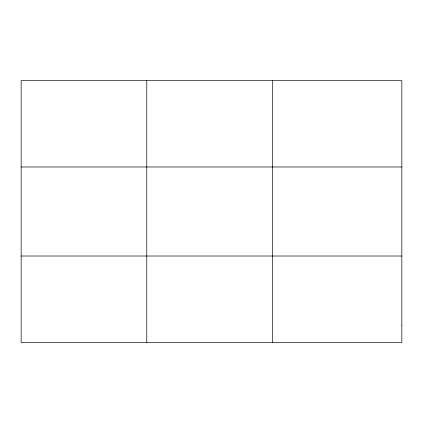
<?xml version="1.0" encoding="UTF-8"?>
<svg xmlns="http://www.w3.org/2000/svg" width="423" height="423" viewBox="0 0 423 423"><rect width="100%" height="100%" fill="white"/><g stroke="black" fill="none" stroke-linecap="round" stroke-linejoin="round"><path stroke-width="0.63" d="M146.781 80.571L146.781 342.429M272.412 80.571L272.412 342.429M21.15 166.985L401.85 166.985M21.15 256.015L401.85 256.015M401.85 325.144L401.85 342.429L21.15 342.429L21.15 80.571L401.85 80.571L401.85 325.144"/></g></svg>
